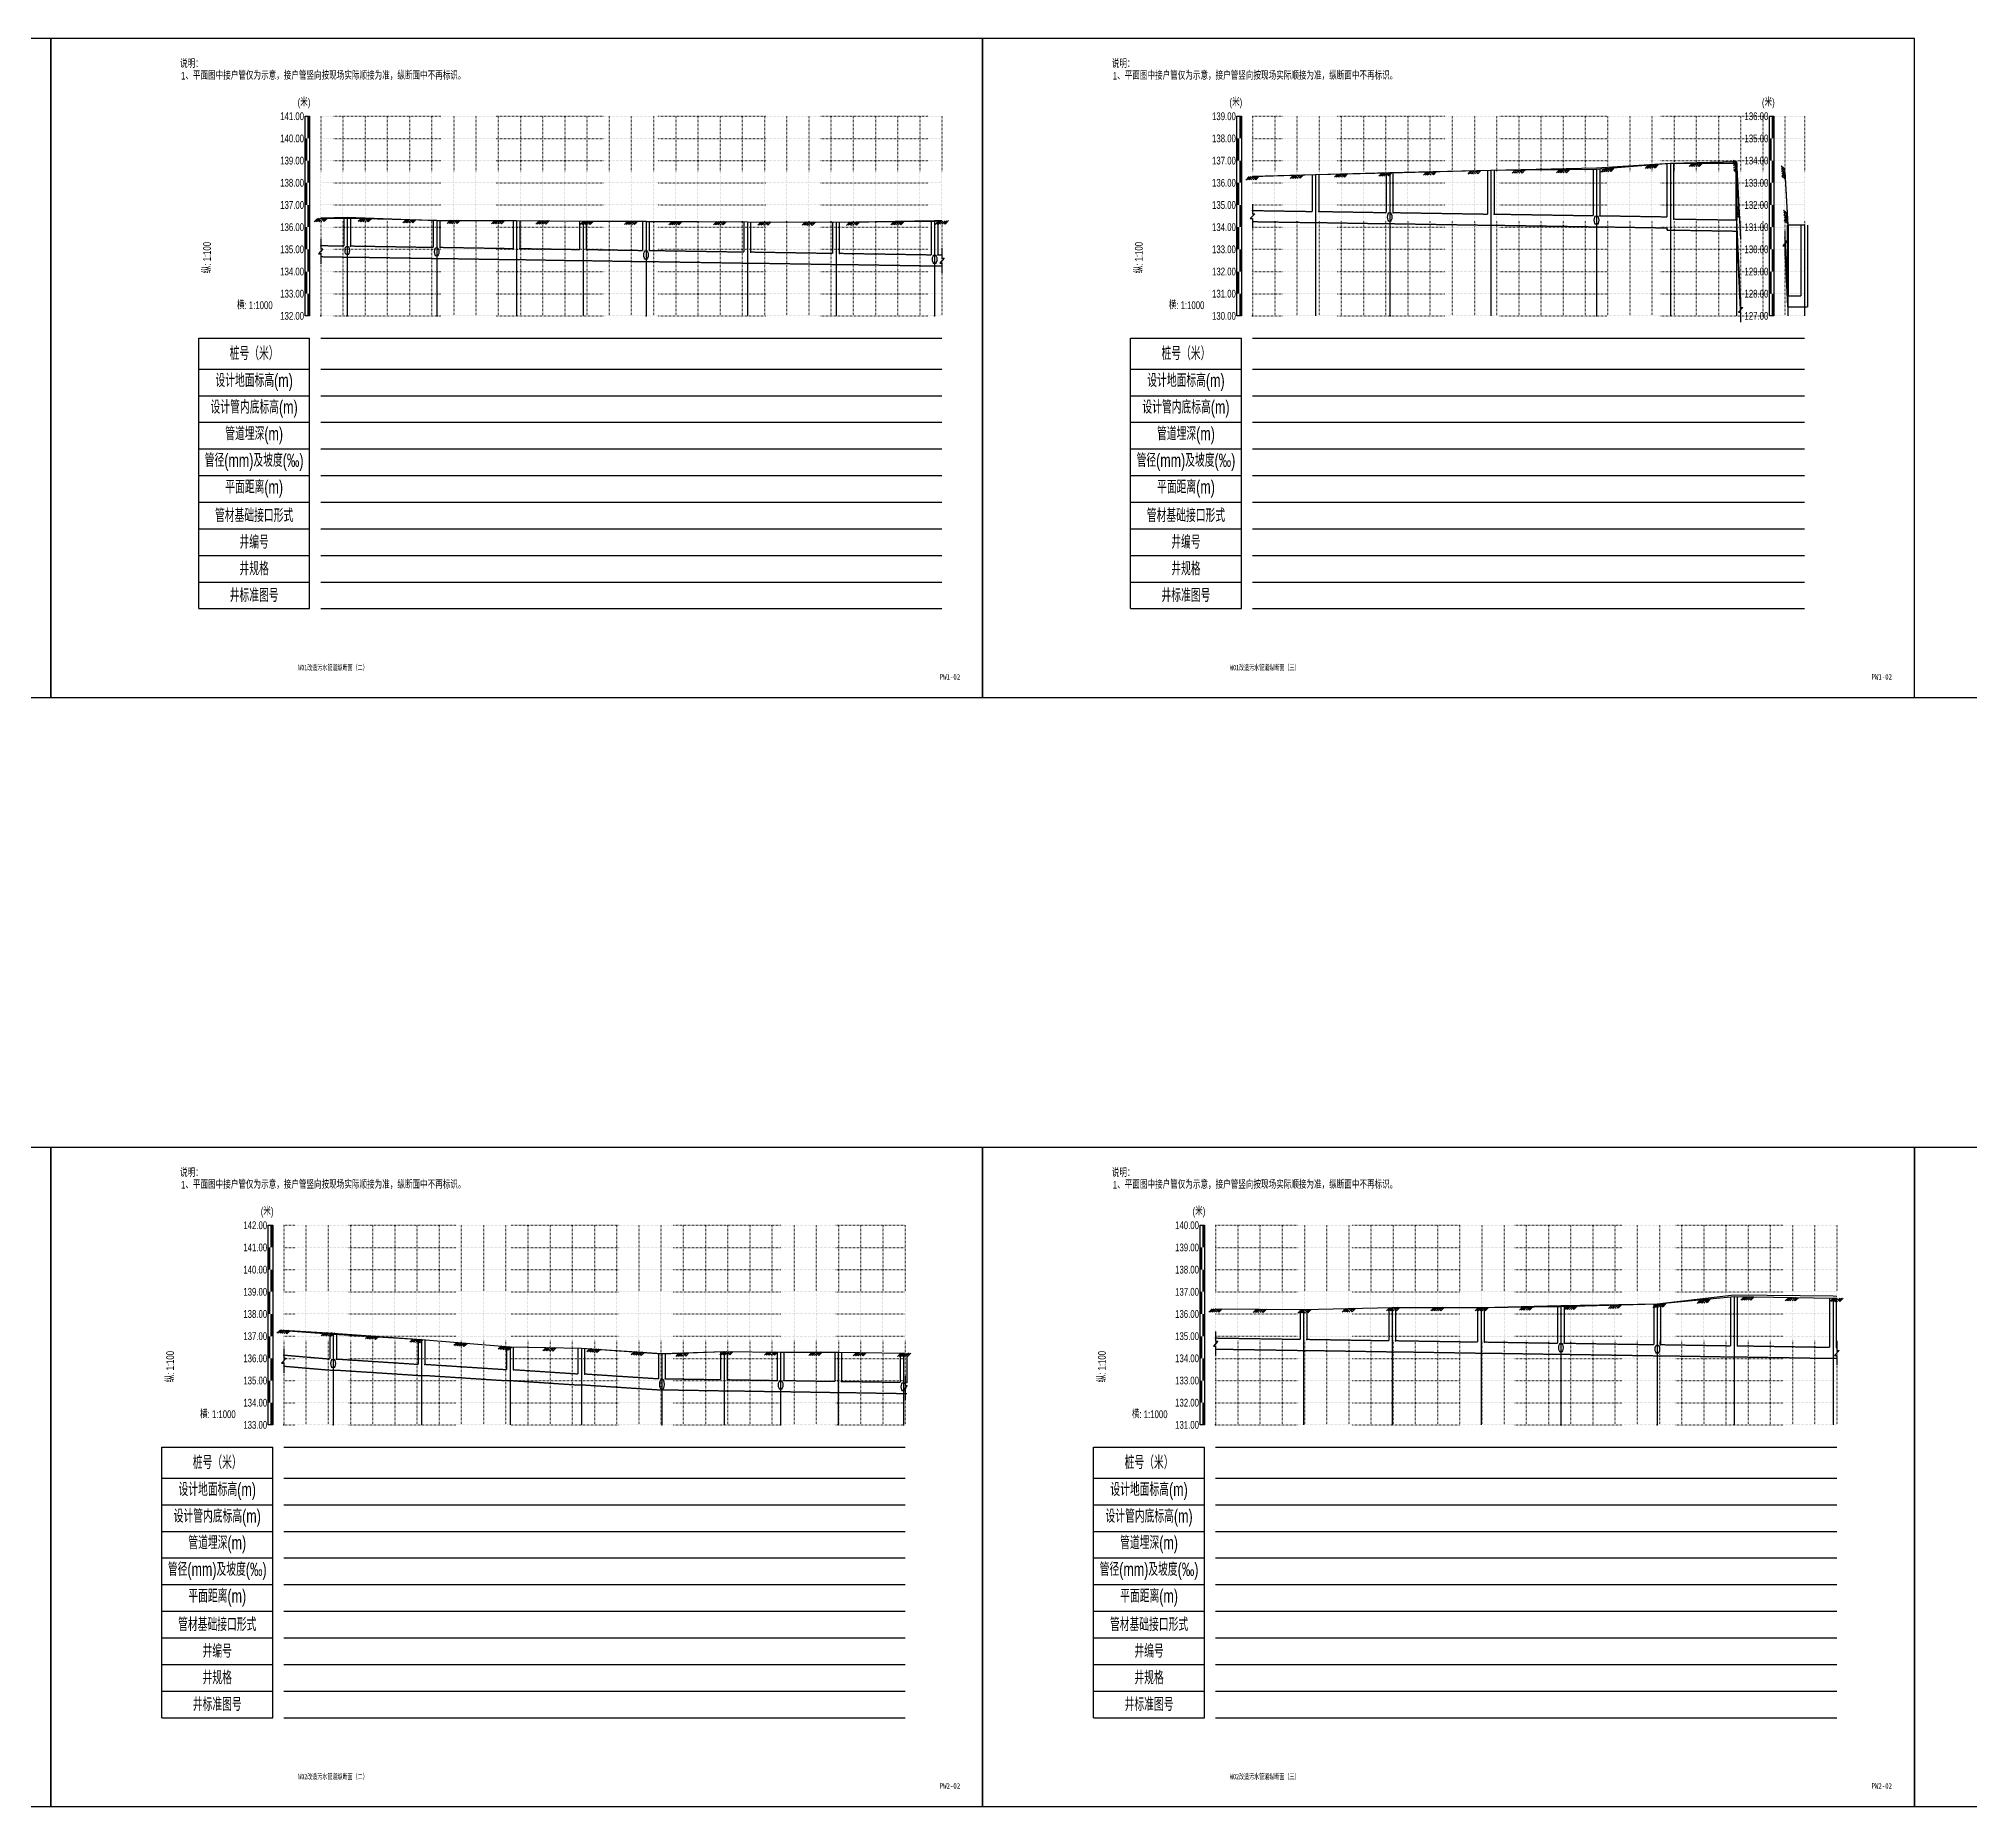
# Model space of a CAD drawing. Extents: x 529262 to 576451, y 2694391 to 2717535.
# Drawn here: x 571866 to 572736, y 2711947 to 2712744 of the extents above; entities that cross this region are included whole.
import ezdxf
from ezdxf.enums import TextEntityAlignment as Align

# ---------------------------------------------------------------- set-up
doc = ezdxf.new("R2010")
doc.units = 0
doc.linetypes.add('DOT', pattern=[6.35, 0, -6.35])
for name, color, linetype in [('GPSCOMMON', 7, 'Continuous'), ('P-说明', 7, 'Continuous'), ('PP-COM', 7, 'Continuous'), ('W-标注', 2, 'Continuous'), ('图框线', 7, 'Continuous'), ('纵断_分栏线', 5, 'Continuous'), ('纵断_地面线', 3, 'Continuous'), ('纵断_标注', 2, 'Continuous'), ('纵断_标注_支管', 2, 'Continuous'), ('纵断_表头', 2, 'Continuous'), ('纵断_设计线', 1, 'Continuous'), ('纵断_高程网格', 8, 'DOT')]:
    doc.layers.add(name, color=color, linetype=linetype)
doc.layers.add('纵断污水井', color=7, linetype='Continuous', lineweight=60)
doc.layers.add('纵断污水管', color=224, linetype='Continuous', lineweight=60)
doc.styles.add('JieTuHzTxt', font='smsim.shx', dxfattribs={"width": 0.7, "bigfont": 'smfs.shx'})
doc.styles.add('SEMDI', font='smsim.shx', dxfattribs={"width": 0.75, "bigfont": 'smfs.shx'})
doc.styles.add('SMEDI', font='smsim.shx', dxfattribs={"width": 0.75, "height": 3.5, "bigfont": 'smfs.shx'})
doc.styles.add('宋体', font='', dxfattribs={"width": 0.75})
doc.styles.get('宋体').set_extended_font_data('SimSun')

# ---------------------------------------------------------------- blocks, each defined once
blk = doc.blocks.new('A3WK')
at = {"layer": '图框线'}
blk.add_lwpolyline([(0, 0), (420, 0), (420, 297), (0, 297), (0, 0)], dxfattribs=at)
blk = doc.blocks.new('市政排水（YZ）_zdbt')
at = {"color": 0, "linetype": 'ByBlock', "lineweight": -2}
for p, q in [((-50, 0), (0, 0)), ((-50, -122), (-50, 0)), ((0, -122), (0, 0)), ((-50, -14), (0, -14)), ((-50, -26), (0, -26)), ((-50, -38), (0, -38)), ((-50, -50), (0, -50)), ((-50, -62), (0, -62)), ((-50, -74), (0, -74)), ((-50, -86), (0, -86)), ((-50, -98), (0, -98)), ((-50, -110), (0, -110)), ((-50, -122), (0, -122))]:
    blk.add_line(p, q, dxfattribs=at)
at = {"color": 0, "linetype": 'ByBlock', "lineweight": -2, "char_height": 6, "attachment_point": 5, "style": 'JieTuHzTxt'}
for s, insert in [('桩号（米）', (-25, -7)), ('设计地面标高(m)', (-25, -20)), ('设计管内底标高(m)', (-25, -32)), ('管道埋深(m)', (-25, -44)), ('管径(mm)及坡度(‰)', (-25, -56)), ('平面距离(m)', (-25, -68)), ('管材基础接口形式', (-25, -80)), ('井编号', (-25, -92)), ('井规格', (-25, -104)), ('井标准图号', (-25, -116))]:
    blk.add_mtext(s, dxfattribs=dict(at, insert=insert))
blk = doc.blocks.new('VSDesignLineBlock')
at = {"color": 0, "linetype": 'Continuous'}
for p, q in [((-1.5, 0), (-3, -1.5)), ((-0.75, 0), (-2.25, -1.5)), ((0, 0), (-1.5, -1.5)), ((0, 0), (1.5, -1.5)), ((1.5, 0), (0.75, -0.75)), ((2.25, 0), (1.12, -1.12)), ((3, 0), (1.5, -1.5)), ((-0.98, -0.98), (-0.46, -1.5)), ((-0.5, -0.5), (0.5, -1.5))]:
    blk.add_line(p, q, dxfattribs=at)

msp = doc.modelspace()

# ---------------------------------------------------------------- linework, layer by layer
for p in [(572412.898, 2712665.945), (572442.862, 2712665.518), (572476.263, 2712665.017), (572521.85, 2712664.333), (572569.461, 2712663.614), (572602.743, 2712662.12), (572631.123, 2712661.674), (571992.898, 2712650.145), (572006.356, 2712649.965), (572046.694, 2712649.36), (572082.695, 2712648.82), (572112.695, 2712648.37), (572141.029, 2712647.945), (572186.717, 2712647.26), (572226.696, 2712646.66), (572271.12, 2712645.994), (572652.898, 2712653.717), (572654.123, 2712627.514), (571976.269, 2712149.942), (572396.269, 2712157.627), (572437.421, 2712157.032), (572477.421, 2712156.432), (572517.417, 2712155.832), (572553.418, 2712155.292), (572596.866, 2712154.64), (572631.427, 2712154.122), (572676.105, 2712153.454), (572000.028, 2712148.161), (572039.881, 2712145.77), (572079.731, 2712143.379), (572111.882, 2712141.45), (572148.208, 2712139.27), (572176.251, 2712138.85), (572201.714, 2712138.468), (572227.714, 2712138.078), (572257.093, 2712137.637)]:
    msp.add_point(p)
at = {"layer": 'GPSCOMMON'}
for p in [(571992.898, 2712618.514), (572412.898, 2712618.514), (571976.269, 2712118.514), (572396.269, 2712118.514)]:
    msp.add_point(p, dxfattribs=at)
at = {"layer": 'PP-COM'}
for p, q in [((571451.269, 2712446.518), (576451.269, 2712446.518)), ((571451.269, 2711946.518), (576451.269, 2711946.518))]:
    msp.add_line(p, q, dxfattribs=at)
at = {"layer": '纵断_分栏线'}
for p, q in [((571992.898, 2712608.514), (572272.898, 2712608.514)), ((572412.898, 2712608.514), (572661.627, 2712608.514)), ((571992.898, 2712594.514), (572272.898, 2712594.514)), ((572412.898, 2712594.514), (572661.627, 2712594.514)), ((571992.898, 2712582.514), (572272.898, 2712582.514)), ((572412.898, 2712582.514), (572661.627, 2712582.514)), ((571992.898, 2712570.514), (572272.898, 2712570.514)), ((572412.898, 2712570.514), (572661.627, 2712570.514)), ((571992.898, 2712558.514), (572272.898, 2712558.514)), ((572412.898, 2712558.514), (572661.627, 2712558.514)), ((571992.898, 2712546.514), (572272.898, 2712546.514)), ((572412.898, 2712546.514), (572661.627, 2712546.514)), ((571992.898, 2712534.514), (572272.898, 2712534.514)), ((572412.898, 2712534.514), (572661.627, 2712534.514)), ((571992.898, 2712522.514), (572272.898, 2712522.514)), ((572412.898, 2712522.514), (572661.627, 2712522.514)), ((571992.898, 2712510.514), (572272.898, 2712510.514)), ((572412.898, 2712510.514), (572661.627, 2712510.514)), ((571992.898, 2712498.514), (572272.898, 2712498.514)), ((572412.898, 2712498.514), (572661.627, 2712498.514)), ((571992.898, 2712486.514), (572272.898, 2712486.514)), ((572412.898, 2712486.514), (572661.627, 2712486.514)), ((571976.269, 2712108.514), (572256.269, 2712108.514)), ((572396.269, 2712108.514), (572676.269, 2712108.514)), ((571976.269, 2712094.514), (572256.269, 2712094.514)), ((572396.269, 2712094.514), (572676.269, 2712094.514)), ((571976.269, 2712082.514), (572256.269, 2712082.514)), ((572396.269, 2712082.514), (572676.269, 2712082.514)), ((571976.269, 2712070.514), (572256.269, 2712070.514)), ((572396.269, 2712070.514), (572676.269, 2712070.514)), ((571976.269, 2712058.514), (572256.269, 2712058.514)), ((572396.269, 2712058.514), (572676.269, 2712058.514)), ((571976.269, 2712046.514), (572256.269, 2712046.514)), ((572396.269, 2712046.514), (572676.269, 2712046.514)), ((571976.269, 2712034.514), (572256.269, 2712034.514)), ((572396.269, 2712034.514), (572676.269, 2712034.514)), ((571976.269, 2712022.514), (572256.269, 2712022.514)), ((572396.269, 2712022.514), (572676.269, 2712022.514)), ((571976.269, 2712010.514), (572256.269, 2712010.514)), ((572396.269, 2712010.514), (572676.269, 2712010.514)), ((571976.269, 2711998.514), (572256.269, 2711998.514)), ((572396.269, 2711998.514), (572676.269, 2711998.514)), ((571976.269, 2711986.514), (572256.269, 2711986.514)), ((572396.269, 2711986.514), (572676.269, 2711986.514))]:
    msp.add_line(p, q, dxfattribs=at)
at = {"layer": '纵断_地面线'}
for points in [[(572412.898, 2712681.568), (572441.362, 2712682.315), (572474.763, 2712683.056), (572520.35, 2712684.188), (572567.961, 2712685.233), (572601.243, 2712687.334), (572631.123, 2712688.091), (572632.898, 2712653.437)], [(572652.898, 2712683.437), (572654.123, 2712659.514), (572661.627, 2712659.514)], [(571992.898, 2712662.705), (572004.856, 2712662.942), (572045.194, 2712661.583), (572081.195, 2712661.484), (572111.195, 2712661.211), (572139.529, 2712661.119), (572185.217, 2712660.927), (572225.196, 2712660.773), (572269.62, 2712661.482), (572272.898, 2712661.568)], [(572396.269, 2712170.868), (572435.921, 2712170.468), (572475.921, 2712171.488), (572515.917, 2712171.445), (572551.918, 2712172.36), (572595.366, 2712173.064), (572629.927, 2712177.181), (572674.605, 2712176.661), (572676.269, 2712176.604)], [(571976.269, 2712161.121), (571998.528, 2712159.476), (572038.381, 2712156.992), (572078.231, 2712153.631), (572110.382, 2712153.09), (572146.708, 2712150.617), (572174.751, 2712151.583), (572200.214, 2712151.375), (572226.214, 2712151.282), (572255.593, 2712150.875), (572256.269, 2712150.868)]]:
    msp.add_lwpolyline(points, dxfattribs=at)
at = {"layer": '纵断_标注'}
for p, q in [((572441.362, 2712682.318), (572441.362, 2712618.514)), ((572474.763, 2712683.092), (572474.763, 2712618.514)), ((572520.35, 2712684.235), (572520.35, 2712618.514)), ((572567.961, 2712684.656), (572567.961, 2712618.514)), ((572601.243, 2712687.334), (572601.243, 2712618.514)), ((572631.123, 2712687.334), (572631.123, 2712618.514)), ((572004.856, 2712662.615), (572004.856, 2712618.514)), ((572045.194, 2712661.673), (572045.194, 2712618.514)), ((572081.195, 2712661.469), (572081.195, 2712618.514)), ((572111.195, 2712661.204), (572111.195, 2712618.514)), ((572139.529, 2712661.174), (572139.529, 2712618.514)), ((572185.217, 2712660.951), (572185.217, 2712618.514)), ((572225.196, 2712660.775), (572225.196, 2712618.514)), ((572269.62, 2712661.246), (572269.62, 2712618.514)), ((572654.123, 2712659.514), (572654.123, 2712618.514)), ((572661.627, 2712659.514), (572661.627, 2712618.514)), ((572629.927, 2712176.357), (572629.927, 2712118.514)), ((572435.921, 2712170.487), (572435.921, 2712118.514)), ((572475.921, 2712171.439), (572475.921, 2712118.514)), ((572515.917, 2712171.463), (572515.917, 2712118.514)), ((572551.918, 2712171.925), (572551.918, 2712118.514)), ((572595.366, 2712173.033), (572595.366, 2712118.514)), ((572674.605, 2712175.621), (572674.605, 2712118.514)), ((571998.528, 2712159.916), (571998.528, 2712118.514)), ((572038.381, 2712156.996), (572038.381, 2712118.514)), ((572078.231, 2712153.634), (572078.231, 2712118.514)), ((572110.382, 2712153.116), (572110.382, 2712118.514)), ((572146.708, 2712150.688), (572146.708, 2712118.514)), ((572174.751, 2712151.559), (572174.751, 2712118.514)), ((572200.214, 2712151.358), (572200.214, 2712118.514)), ((572226.214, 2712151.284), (572226.214, 2712118.514)), ((572255.593, 2712150.861), (572255.593, 2712118.514))]:
    msp.add_line(p, q, dxfattribs=at)
for points in [[(572412.898, 2712668.945), (572412.898, 2712664.545), (572413.898, 2712664.545), (572411.898, 2712662.345), (572412.898, 2712662.345), (572412.898, 2712657.945)], [(572652.898, 2712656.717), (572652.898, 2712652.317), (572653.898, 2712652.317), (572651.898, 2712650.117), (572652.898, 2712650.117), (572652.898, 2712645.717)], [(571992.898, 2712653.145), (571992.898, 2712648.745), (571993.898, 2712648.745), (571991.898, 2712646.545), (571992.898, 2712646.545), (571992.898, 2712642.145)], [(572272.898, 2712648.945), (572272.898, 2712644.545), (572273.898, 2712644.545), (572271.898, 2712642.345), (572272.898, 2712642.345), (572272.898, 2712637.945)], [(572632.898, 2712626.717), (572632.898, 2712622.317), (572633.898, 2712622.317), (572631.898, 2712620.117), (572632.898, 2712620.117), (572632.898, 2712615.717)], [(572396.269, 2712160.627), (572396.269, 2712156.227), (572397.269, 2712156.227), (572395.269, 2712154.027), (572396.269, 2712154.027), (572396.269, 2712149.627)], [(571976.269, 2712152.942), (571976.269, 2712148.542), (571977.269, 2712148.542), (571975.269, 2712146.342), (571976.269, 2712146.342), (571976.269, 2712141.942)], [(572676.269, 2712156.429), (572676.269, 2712152.029), (572677.269, 2712152.029), (572675.269, 2712149.829), (572676.269, 2712149.829), (572676.269, 2712145.429)], [(572256.269, 2712140.627), (572256.269, 2712136.227), (572257.269, 2712136.227), (572255.269, 2712134.027), (572256.269, 2712134.027), (572256.269, 2712129.627)]]:
    msp.add_lwpolyline(points, dxfattribs=at)
for points in [[(571937.898, 2712618.514, 0, 0, 0), (571937.898, 2712643.847, 1, 0, 0), (571937.898, 2712651.847, 0, 0, 0)], [(572357.898, 2712618.514, 0, 0, 0), (572357.898, 2712643.847, 1, 0, 0), (572357.898, 2712651.847, 0, 0, 0)], [(571937.898, 2712618.514, 0, 0, 0), (571963.231, 2712618.514, 1, 0, 0), (571971.231, 2712618.514, 0, 0, 0)], [(572357.898, 2712618.514, 0, 0, 0), (572383.231, 2712618.514, 1, 0, 0), (572391.231, 2712618.514, 0, 0, 0)], [(571921.269, 2712118.514, 0, 0, 0), (571921.269, 2712143.847, 1, 0, 0), (571921.269, 2712151.847, 0, 0, 0)], [(572341.269, 2712118.514, 0, 0, 0), (572341.269, 2712143.847, 1, 0, 0), (572341.269, 2712151.847, 0, 0, 0)], [(571921.269, 2712118.514, 0, 0, 0), (571946.603, 2712118.514, 1, 0, 0), (571954.603, 2712118.514, 0, 0, 0)], [(572341.269, 2712118.514, 0, 0, 0), (572366.603, 2712118.514, 1, 0, 0), (572374.603, 2712118.514, 0, 0, 0)]]:
    msp.add_lwpolyline(points, format="xyseb", dxfattribs=at)
msp.add_point((572599.743, 2712657.619), dxfattribs=at)
at = {"layer": '纵断_标注_支管'}
for p in [(572004.856, 2712618.514), (572045.194, 2712618.514), (572139.529, 2712618.514), (572269.62, 2712618.514), (572474.763, 2712618.514), (572567.961, 2712618.514), (571998.528, 2712118.514), (572146.708, 2712118.514), (572200.214, 2712118.514), (572255.593, 2712118.514), (572551.918, 2712118.514), (572595.366, 2712118.514)]:
    msp.add_point(p, dxfattribs=at)
at = {"layer": '纵断_表头'}
for points in [[(571987.898, 2712618.514), (571985.898, 2712618.514), (571985.898, 2712708.514), (571987.898, 2712708.514), (571987.898, 2712618.514)], [(572407.898, 2712618.514), (572405.898, 2712618.514), (572405.898, 2712708.514), (572407.898, 2712708.514), (572407.898, 2712618.514)], [(572647.898, 2712618.514), (572645.898, 2712618.514), (572645.898, 2712708.514), (572647.898, 2712708.514), (572647.898, 2712618.514)], [(571971.269, 2712118.514), (571969.269, 2712118.514), (571969.269, 2712208.514), (571971.269, 2712208.514), (571971.269, 2712118.514)], [(572391.269, 2712118.514), (572389.269, 2712118.514), (572389.269, 2712208.514), (572391.269, 2712208.514), (572391.269, 2712118.514)]]:
    msp.add_lwpolyline(points, dxfattribs=at)
at = {"layer": '纵断_表头', "const_width": 1}
for points in [[(571987.398, 2712698.514), (571987.398, 2712708.514)], [(572407.398, 2712698.514), (572407.398, 2712708.514)], [(572647.398, 2712698.514), (572647.398, 2712708.514)], [(571986.398, 2712688.514), (571986.398, 2712698.514)], [(572406.398, 2712688.514), (572406.398, 2712698.514)], [(572646.398, 2712688.514), (572646.398, 2712698.514)], [(571987.398, 2712678.514), (571987.398, 2712688.514)], [(572407.398, 2712678.514), (572407.398, 2712688.514)], [(572647.398, 2712678.514), (572647.398, 2712688.514)], [(571986.398, 2712668.514), (571986.398, 2712678.514)], [(572406.398, 2712668.514), (572406.398, 2712678.514)], [(572646.398, 2712668.514), (572646.398, 2712678.514)], [(571987.398, 2712658.514), (571987.398, 2712668.514)], [(572407.398, 2712658.514), (572407.398, 2712668.514)], [(572647.398, 2712658.514), (572647.398, 2712668.514)], [(571986.398, 2712648.514), (571986.398, 2712658.514)], [(572406.398, 2712648.514), (572406.398, 2712658.514)], [(572646.398, 2712648.514), (572646.398, 2712658.514)], [(571987.398, 2712638.514), (571987.398, 2712648.514)], [(572407.398, 2712638.514), (572407.398, 2712648.514)], [(572647.398, 2712638.514), (572647.398, 2712648.514)], [(571986.398, 2712628.514), (571986.398, 2712638.514)], [(572406.398, 2712628.514), (572406.398, 2712638.514)], [(572646.398, 2712628.514), (572646.398, 2712638.514)], [(571987.398, 2712618.514), (571987.398, 2712628.514)], [(572407.398, 2712618.514), (572407.398, 2712628.514)], [(572647.398, 2712618.514), (572647.398, 2712628.514)], [(571970.769, 2712198.514), (571970.769, 2712208.514)], [(572390.769, 2712198.514), (572390.769, 2712208.514)], [(571969.769, 2712188.514), (571969.769, 2712198.514)], [(572389.769, 2712188.514), (572389.769, 2712198.514)], [(571970.769, 2712178.514), (571970.769, 2712188.514)], [(572390.769, 2712178.514), (572390.769, 2712188.514)], [(571969.769, 2712168.514), (571969.769, 2712178.514)], [(572389.769, 2712168.514), (572389.769, 2712178.514)], [(571970.769, 2712158.514), (571970.769, 2712168.514)], [(572390.769, 2712158.514), (572390.769, 2712168.514)], [(571969.769, 2712148.514), (571969.769, 2712158.514)], [(572389.769, 2712148.514), (572389.769, 2712158.514)], [(571970.769, 2712138.514), (571970.769, 2712148.514)], [(572390.769, 2712138.514), (572390.769, 2712148.514)], [(571969.769, 2712128.514), (571969.769, 2712138.514)], [(572389.769, 2712128.514), (572389.769, 2712138.514)], [(571970.769, 2712118.514), (571970.769, 2712128.514)], [(572390.769, 2712118.514), (572390.769, 2712128.514)]]:
    msp.add_lwpolyline(points, dxfattribs=at)
at = {"layer": '纵断_设计线'}
for points in [[(572412.898, 2712681.357), (572441.362, 2712682.318), (572474.763, 2712683.092), (572520.35, 2712684.235), (572567.961, 2712684.656), (572601.243, 2712687.334), (572631.123, 2712687.334), (572632.898, 2712653.128)], [(572652.898, 2712683.128), (572654.123, 2712659.514), (572661.627, 2712659.514)], [(571992.898, 2712662.499), (572004.856, 2712662.615), (572045.194, 2712661.673), (572081.195, 2712661.469), (572111.195, 2712661.204), (572139.529, 2712661.174), (572185.217, 2712660.951), (572225.196, 2712660.775), (572269.62, 2712661.246), (572272.898, 2712661.357)], [(572396.269, 2712170.855), (572435.921, 2712170.487), (572475.921, 2712171.439), (572515.917, 2712171.463), (572551.918, 2712171.925), (572595.366, 2712173.033), (572629.927, 2712176.357), (572674.605, 2712175.621), (572676.269, 2712175.605)], [(571976.269, 2712161.217), (571998.528, 2712159.916), (572038.381, 2712156.996), (572078.231, 2712153.634), (572110.382, 2712153.116), (572146.708, 2712150.688), (572174.751, 2712151.559), (572200.214, 2712151.358), (572226.214, 2712151.284), (572255.593, 2712150.861), (572256.269, 2712150.855)]]:
    msp.add_lwpolyline(points, dxfattribs=at)
at = {"layer": '纵断_高程网格', "ltscale": 0.0787}
for p, q in [((571992.898, 2712708.514), (572272.898, 2712708.514)), ((571992.898, 2712708.514), (571992.898, 2712618.514)), ((572002.898, 2712708.514), (572002.898, 2712618.514)), ((572012.898, 2712708.514), (572012.898, 2712618.514)), ((572022.898, 2712708.514), (572022.898, 2712618.514)), ((572032.898, 2712708.514), (572032.898, 2712618.514)), ((572042.898, 2712708.514), (572042.898, 2712618.514)), ((572052.898, 2712708.514), (572052.898, 2712618.514)), ((572062.898, 2712708.514), (572062.898, 2712618.514)), ((572072.898, 2712708.514), (572072.898, 2712618.514)), ((572082.898, 2712708.514), (572082.898, 2712618.514)), ((572092.898, 2712708.514), (572092.898, 2712618.514)), ((572102.898, 2712708.514), (572102.898, 2712618.514)), ((572112.898, 2712708.514), (572112.898, 2712618.514)), ((572122.898, 2712708.514), (572122.898, 2712618.514)), ((572132.898, 2712708.514), (572132.898, 2712618.514)), ((572142.898, 2712708.514), (572142.898, 2712618.514)), ((572152.898, 2712708.514), (572152.898, 2712618.514)), ((572162.898, 2712708.514), (572162.898, 2712618.514)), ((572172.898, 2712708.514), (572172.898, 2712618.514)), ((572182.898, 2712708.514), (572182.898, 2712618.514)), ((572192.898, 2712708.514), (572192.898, 2712618.514)), ((572202.898, 2712708.514), (572202.898, 2712618.514)), ((572212.898, 2712708.514), (572212.898, 2712618.514)), ((572222.898, 2712708.514), (572222.898, 2712618.514)), ((572232.898, 2712708.514), (572232.898, 2712618.514)), ((572242.898, 2712708.514), (572242.898, 2712618.514)), ((572252.898, 2712708.514), (572252.898, 2712618.514)), ((572262.898, 2712708.514), (572262.898, 2712618.514)), ((572272.898, 2712708.514), (572272.898, 2712618.514)), ((572412.898, 2712708.514), (572661.627, 2712708.514)), ((572412.898, 2712708.514), (572412.898, 2712618.514)), ((572422.898, 2712708.514), (572422.898, 2712618.514)), ((572432.898, 2712708.514), (572432.898, 2712618.514)), ((572442.898, 2712708.514), (572442.898, 2712618.514)), ((572452.898, 2712708.514), (572452.898, 2712618.514)), ((572462.898, 2712708.514), (572462.898, 2712618.514)), ((572472.898, 2712708.514), (572472.898, 2712618.514)), ((572482.898, 2712708.514), (572482.898, 2712618.514)), ((572492.898, 2712708.514), (572492.898, 2712618.514)), ((572502.898, 2712708.514), (572502.898, 2712618.514)), ((572512.898, 2712708.514), (572512.898, 2712618.514)), ((572522.898, 2712708.514), (572522.898, 2712618.514)), ((572532.898, 2712708.514), (572532.898, 2712618.514)), ((572542.898, 2712708.514), (572542.898, 2712618.514)), ((572552.898, 2712708.514), (572552.898, 2712618.514)), ((572562.898, 2712708.514), (572562.898, 2712618.514)), ((572572.898, 2712708.514), (572572.898, 2712618.514)), ((572582.898, 2712708.514), (572582.898, 2712618.514)), ((572592.898, 2712708.514), (572592.898, 2712618.514)), ((572602.898, 2712708.514), (572602.898, 2712618.514)), ((572612.898, 2712708.514), (572612.898, 2712618.514)), ((572622.898, 2712708.514), (572622.898, 2712618.514)), ((572632.898, 2712708.514), (572632.898, 2712618.514)), ((572642.898, 2712708.514), (572642.898, 2712618.514)), ((572652.898, 2712708.514), (572652.898, 2712618.514)), ((572661.627, 2712708.514), (572661.627, 2712618.514)), ((571992.898, 2712698.514), (572272.898, 2712698.514)), ((572412.898, 2712698.514), (572661.627, 2712698.514)), ((571992.898, 2712688.514), (572272.898, 2712688.514)), ((572412.898, 2712688.514), (572661.627, 2712688.514)), ((571992.898, 2712678.514), (572272.898, 2712678.514)), ((572412.898, 2712678.514), (572661.627, 2712678.514)), ((571992.898, 2712668.514), (572272.898, 2712668.514)), ((572412.898, 2712668.514), (572661.627, 2712668.514)), ((571992.898, 2712658.514), (572272.898, 2712658.514)), ((572412.898, 2712658.514), (572661.627, 2712658.514)), ((571992.898, 2712648.514), (572272.898, 2712648.514)), ((572412.898, 2712648.514), (572661.627, 2712648.514)), ((571992.898, 2712638.514), (572272.898, 2712638.514)), ((572412.898, 2712638.514), (572661.627, 2712638.514)), ((571992.898, 2712628.514), (572272.898, 2712628.514)), ((572412.898, 2712628.514), (572661.627, 2712628.514)), ((571992.898, 2712618.514), (572272.898, 2712618.514)), ((572412.898, 2712618.514), (572661.627, 2712618.514)), ((571976.269, 2712208.514), (572256.269, 2712208.514)), ((571976.269, 2712208.514), (571976.269, 2712118.514)), ((571986.269, 2712208.514), (571986.269, 2712118.514)), ((571996.269, 2712208.514), (571996.269, 2712118.514)), ((572006.269, 2712208.514), (572006.269, 2712118.514)), ((572016.269, 2712208.514), (572016.269, 2712118.514)), ((572026.269, 2712208.514), (572026.269, 2712118.514)), ((572036.269, 2712208.514), (572036.269, 2712118.514)), ((572046.269, 2712208.514), (572046.269, 2712118.514)), ((572056.269, 2712208.514), (572056.269, 2712118.514)), ((572066.269, 2712208.514), (572066.269, 2712118.514)), ((572076.269, 2712208.514), (572076.269, 2712118.514)), ((572086.269, 2712208.514), (572086.269, 2712118.514)), ((572096.269, 2712208.514), (572096.269, 2712118.514)), ((572106.269, 2712208.514), (572106.269, 2712118.514)), ((572116.269, 2712208.514), (572116.269, 2712118.514)), ((572126.269, 2712208.514), (572126.269, 2712118.514)), ((572136.269, 2712208.514), (572136.269, 2712118.514)), ((572146.269, 2712208.514), (572146.269, 2712118.514)), ((572156.269, 2712208.514), (572156.269, 2712118.514)), ((572166.269, 2712208.514), (572166.269, 2712118.514)), ((572176.269, 2712208.514), (572176.269, 2712118.514)), ((572186.269, 2712208.514), (572186.269, 2712118.514)), ((572196.269, 2712208.514), (572196.269, 2712118.514)), ((572206.269, 2712208.514), (572206.269, 2712118.514)), ((572216.269, 2712208.514), (572216.269, 2712118.514)), ((572226.269, 2712208.514), (572226.269, 2712118.514)), ((572236.269, 2712208.514), (572236.269, 2712118.514)), ((572246.269, 2712208.514), (572246.269, 2712118.514)), ((572256.269, 2712208.514), (572256.269, 2712118.514)), ((572396.269, 2712208.514), (572676.269, 2712208.514)), ((572396.269, 2712208.514), (572396.269, 2712118.514)), ((572406.269, 2712208.514), (572406.269, 2712118.514)), ((572416.269, 2712208.514), (572416.269, 2712118.514)), ((572426.269, 2712208.514), (572426.269, 2712118.514)), ((572436.269, 2712208.514), (572436.269, 2712118.514)), ((572446.269, 2712208.514), (572446.269, 2712118.514)), ((572456.269, 2712208.514), (572456.269, 2712118.514)), ((572466.269, 2712208.514), (572466.269, 2712118.514)), ((572476.269, 2712208.514), (572476.269, 2712118.514)), ((572486.269, 2712208.514), (572486.269, 2712118.514)), ((572496.269, 2712208.514), (572496.269, 2712118.514)), ((572506.269, 2712208.514), (572506.269, 2712118.514)), ((572516.269, 2712208.514), (572516.269, 2712118.514)), ((572526.269, 2712208.514), (572526.269, 2712118.514)), ((572536.269, 2712208.514), (572536.269, 2712118.514)), ((572546.269, 2712208.514), (572546.269, 2712118.514)), ((572556.269, 2712208.514), (572556.269, 2712118.514)), ((572566.269, 2712208.514), (572566.269, 2712118.514)), ((572576.269, 2712208.514), (572576.269, 2712118.514)), ((572586.269, 2712208.514), (572586.269, 2712118.514)), ((572596.269, 2712208.514), (572596.269, 2712118.514)), ((572606.269, 2712208.514), (572606.269, 2712118.514)), ((572616.269, 2712208.514), (572616.269, 2712118.514)), ((572626.269, 2712208.514), (572626.269, 2712118.514)), ((572636.269, 2712208.514), (572636.269, 2712118.514)), ((572646.269, 2712208.514), (572646.269, 2712118.514)), ((572656.269, 2712208.514), (572656.269, 2712118.514)), ((572666.269, 2712208.514), (572666.269, 2712118.514)), ((572676.269, 2712208.514), (572676.269, 2712118.514)), ((571976.269, 2712198.514), (572256.269, 2712198.514)), ((572396.269, 2712198.514), (572676.269, 2712198.514)), ((571976.269, 2712188.514), (572256.269, 2712188.514)), ((572396.269, 2712188.514), (572676.269, 2712188.514)), ((571976.269, 2712178.514), (572256.269, 2712178.514)), ((572396.269, 2712178.514), (572676.269, 2712178.514)), ((571976.269, 2712168.514), (572256.269, 2712168.514)), ((572396.269, 2712168.514), (572676.269, 2712168.514)), ((571976.269, 2712158.514), (572256.269, 2712158.514)), ((572396.269, 2712158.514), (572676.269, 2712158.514)), ((571976.269, 2712148.514), (572256.269, 2712148.514)), ((572396.269, 2712148.514), (572676.269, 2712148.514)), ((571976.269, 2712138.514), (572256.269, 2712138.514)), ((572396.269, 2712138.514), (572676.269, 2712138.514)), ((571976.269, 2712128.514), (572256.269, 2712128.514)), ((572396.269, 2712128.514), (572676.269, 2712128.514)), ((571976.269, 2712118.514), (572256.269, 2712118.514)), ((572396.269, 2712118.514), (572676.269, 2712118.514))]:
    msp.add_line(p, q, dxfattribs=at)
at = {"layer": '纵断污水井', "const_width": 0.6}
for points in [[(572439.862, 2712682.318), (572439.862, 2712665.518)], [(572442.862, 2712682.318), (572442.862, 2712665.514)], [(572473.263, 2712683.092), (572473.263, 2712665.017)], [(572476.263, 2712683.092), (572476.263, 2712665.014)], [(572518.85, 2712684.235), (572518.85, 2712664.333)], [(572521.85, 2712684.235), (572521.85, 2712664.334)], [(572566.461, 2712684.656), (572566.461, 2712663.619)], [(572569.461, 2712684.656), (572569.461, 2712663.614)], [(572599.743, 2712687.334), (572599.743, 2712663.115)], [(572602.743, 2712687.334), (572602.743, 2712662.124)], [(572003.356, 2712662.615), (572003.356, 2712649.965)], [(572006.356, 2712662.615), (572006.356, 2712649.964)], [(572043.694, 2712661.673), (572043.694, 2712649.36)], [(572046.694, 2712661.673), (572046.694, 2712649.364)], [(572079.695, 2712661.469), (572079.695, 2712648.82)], [(572082.695, 2712661.469), (572082.695, 2712648.824)], [(572109.695, 2712661.204), (572109.695, 2712648.37)], [(572112.695, 2712661.204), (572112.695, 2712648.374)], [(572138.029, 2712661.174), (572138.029, 2712647.945)], [(572141.029, 2712661.174), (572141.029, 2712647.944)], [(572183.717, 2712660.951), (572183.717, 2712647.26)], [(572186.717, 2712660.951), (572186.717, 2712647.264)], [(572223.696, 2712660.775), (572223.696, 2712646.66)], [(572226.696, 2712660.775), (572226.696, 2712646.664)], [(572268.12, 2712661.246), (572268.12, 2712645.994)], [(572271.12, 2712661.246), (572271.12, 2712645.994)], [(572439.862, 2712660.514), (572442.862, 2712660.514)], [(572473.263, 2712660.014), (572476.263, 2712660.014)], [(572518.85, 2712659.334), (572521.85, 2712659.334)], [(572566.461, 2712658.614), (572566.461, 2712658.624)], [(572566.461, 2712658.614), (572569.461, 2712658.614)], [(572599.743, 2712657.124), (572599.743, 2712658.114)], [(572599.743, 2712657.124), (572602.743, 2712657.124)], [(572660.127, 2712659.514), (572660.127, 2712627.514)], [(572663.127, 2712659.514), (572663.127, 2712622.514)], [(572003.356, 2712644.964), (572006.356, 2712644.964)], [(572043.694, 2712644.364), (572046.694, 2712644.364)], [(572079.695, 2712643.824), (572082.695, 2712643.824)], [(572109.695, 2712643.374), (572112.695, 2712643.374)], [(572138.029, 2712642.944), (572141.029, 2712642.944)], [(572183.717, 2712642.264), (572186.717, 2712642.264)], [(572223.696, 2712641.664), (572226.696, 2712641.664)], [(572268.12, 2712640.994), (572271.12, 2712640.994)], [(572660.127, 2712622.514), (572663.127, 2712622.514)], [(572628.427, 2712176.357), (572628.427, 2712154.122)], [(572631.427, 2712176.357), (572631.427, 2712154.124)], [(572673.105, 2712175.621), (572673.105, 2712153.452)], [(572676.105, 2712175.621), (572676.105, 2712153.454)], [(572434.421, 2712170.487), (572434.421, 2712157.032)], [(572437.421, 2712170.487), (572437.421, 2712157.034)], [(572474.421, 2712171.439), (572474.421, 2712156.432)], [(572477.421, 2712171.439), (572477.421, 2712156.434)], [(572514.417, 2712171.463), (572514.417, 2712155.832)], [(572517.417, 2712171.463), (572517.417, 2712155.834)], [(572550.418, 2712171.925), (572550.418, 2712155.292)], [(572553.418, 2712171.925), (572553.418, 2712155.294)], [(572593.866, 2712173.033), (572593.866, 2712154.64)], [(572596.866, 2712173.033), (572596.866, 2712154.644)], [(571997.028, 2712159.916), (571997.028, 2712148.161)], [(572000.028, 2712159.916), (572000.028, 2712148.164)], [(572036.881, 2712156.996), (572036.881, 2712145.77)], [(572039.881, 2712156.996), (572039.881, 2712145.774)], [(572076.731, 2712153.634), (572076.731, 2712143.379)], [(572079.731, 2712153.634), (572079.731, 2712143.384)], [(572108.882, 2712153.116), (572108.882, 2712141.45)], [(572111.882, 2712153.116), (572111.882, 2712141.454)], [(572145.208, 2712150.688), (572145.208, 2712139.27)], [(572148.208, 2712150.688), (572148.208, 2712139.274)], [(572173.251, 2712151.559), (572173.251, 2712138.85)], [(572176.251, 2712151.559), (572176.251, 2712138.854)], [(572198.714, 2712151.358), (572198.714, 2712138.468)], [(572201.714, 2712151.358), (572201.714, 2712138.464)], [(572224.714, 2712151.284), (572224.714, 2712138.078)], [(572227.714, 2712151.284), (572227.714, 2712138.074)], [(572254.093, 2712150.861), (572254.093, 2712137.637)], [(572257.093, 2712150.861), (572257.093, 2712137.634)], [(572434.421, 2712152.034), (572437.421, 2712152.034)], [(572474.421, 2712151.434), (572477.421, 2712151.434)], [(572514.417, 2712150.834), (572517.417, 2712150.834)], [(572550.418, 2712150.294), (572553.418, 2712150.294)], [(572593.866, 2712149.644), (572596.866, 2712149.644)], [(571997.028, 2712143.164), (572000.028, 2712143.164)], [(572628.427, 2712149.124), (572631.427, 2712149.124)], [(572673.105, 2712148.454), (572676.105, 2712148.454)], [(572036.881, 2712140.774), (572039.881, 2712140.774)], [(572076.731, 2712138.384), (572079.731, 2712138.384)], [(572108.882, 2712136.454), (572111.882, 2712136.454)], [(572145.208, 2712134.274), (572148.208, 2712134.274)], [(572173.251, 2712133.854), (572176.251, 2712133.854)], [(572198.714, 2712133.464), (572201.714, 2712133.464)], [(572224.714, 2712133.074), (572227.714, 2712133.074)], [(572254.093, 2712132.634), (572257.093, 2712132.634)]]:
    msp.add_lwpolyline(points, dxfattribs=at)
at = {"layer": '纵断污水井'}
for points in [[(572631.123, 2712687.334), (572631.123, 2712661.671)], [(572631.123, 2712687.334), (572631.123, 2712661.674)], [(572654.123, 2712659.514), (572654.123, 2712627.514)], [(572654.123, 2712659.514), (572654.123, 2712627.514)]]:
    msp.add_lwpolyline(points, dxfattribs=at)
at = {"layer": '纵断污水管', "const_width": 0.6}
for points in [[(572412.898, 2712665.945), (572439.862, 2712665.518)], [(572442.862, 2712665.518), (572473.263, 2712665.017)], [(572476.263, 2712665.017), (572518.85, 2712664.333)], [(572521.85, 2712664.333), (572566.461, 2712663.619)], [(572569.461, 2712663.614), (572599.743, 2712663.115)], [(572412.898, 2712660.945), (572439.862, 2712660.518)], [(572442.862, 2712660.518), (572473.263, 2712660.017)], [(572476.263, 2712660.017), (572518.85, 2712659.333)], [(572521.85, 2712659.333), (572566.461, 2712658.619)], [(572569.461, 2712658.614), (572599.743, 2712658.115)], [(572602.743, 2712662.12), (572631.123, 2712661.671)], [(572602.743, 2712657.12), (572631.123, 2712656.671)], [(572631.123, 2712661.674), (572632.898, 2712623.717)], [(572631.123, 2712656.674), (572632.898, 2712618.717)], [(571992.898, 2712650.145), (572003.356, 2712649.965)], [(572006.356, 2712649.965), (572043.694, 2712649.36)], [(572046.694, 2712649.36), (572079.695, 2712648.82)], [(572082.695, 2712648.82), (572109.695, 2712648.37)], [(572112.695, 2712648.37), (572138.029, 2712647.945)], [(572141.029, 2712647.945), (572183.717, 2712647.26)], [(572186.717, 2712647.26), (572223.696, 2712646.66)], [(572226.696, 2712646.66), (572268.12, 2712645.994)], [(572271.12, 2712645.994), (572272.898, 2712645.945)], [(572652.898, 2712653.717), (572654.123, 2712627.514)], [(572652.898, 2712648.717), (572654.123, 2712622.514)], [(571992.898, 2712645.145), (572003.356, 2712644.965)], [(572006.356, 2712644.965), (572043.694, 2712644.36)], [(572046.694, 2712644.36), (572079.695, 2712643.82)], [(572082.695, 2712643.82), (572109.695, 2712643.37)], [(572112.695, 2712643.37), (572138.029, 2712642.945)], [(572141.029, 2712642.945), (572183.717, 2712642.26)], [(572186.717, 2712642.26), (572223.696, 2712641.66)], [(572226.696, 2712641.66), (572268.12, 2712640.994)], [(572271.12, 2712640.994), (572272.898, 2712640.945)], [(572654.123, 2712627.514), (572660.127, 2712627.514)], [(572654.123, 2712622.514), (572660.127, 2712622.514)], [(571976.269, 2712149.942), (571997.028, 2712148.161)], [(572396.269, 2712157.627), (572434.421, 2712157.032)], [(572396.269, 2712152.627), (572434.421, 2712152.032)], [(572437.421, 2712157.032), (572474.421, 2712156.432)], [(572437.421, 2712152.032), (572474.421, 2712151.432)], [(572477.421, 2712156.432), (572514.417, 2712155.832)], [(572477.421, 2712151.432), (572514.417, 2712150.832)], [(572517.417, 2712155.832), (572550.418, 2712155.292)], [(572517.417, 2712150.832), (572550.418, 2712150.292)], [(572553.418, 2712155.292), (572593.866, 2712154.64)], [(572553.418, 2712150.292), (572593.866, 2712149.64)], [(572596.866, 2712154.64), (572628.427, 2712154.122)], [(572596.866, 2712149.64), (572628.427, 2712149.122)], [(572631.427, 2712154.122), (572673.105, 2712153.452)], [(572676.105, 2712153.454), (572676.269, 2712153.429)], [(571976.269, 2712144.942), (571997.028, 2712143.161)], [(572000.028, 2712148.161), (572036.881, 2712145.77)], [(572000.028, 2712143.161), (572036.881, 2712140.77)], [(572039.881, 2712145.77), (572076.731, 2712143.379)], [(572079.731, 2712143.379), (572108.882, 2712141.45)], [(572111.882, 2712141.45), (572145.208, 2712139.27)], [(572631.427, 2712149.122), (572673.105, 2712148.452)], [(572676.105, 2712148.454), (572676.269, 2712148.429)], [(572039.881, 2712140.77), (572076.731, 2712138.379)], [(572079.731, 2712138.379), (572108.882, 2712136.45)], [(572111.882, 2712136.45), (572145.208, 2712134.27)], [(572148.208, 2712139.27), (572173.251, 2712138.85)], [(572148.208, 2712134.27), (572173.251, 2712133.85)], [(572176.251, 2712138.85), (572198.714, 2712138.468)], [(572176.251, 2712133.85), (572198.714, 2712133.468)], [(572201.714, 2712138.468), (572224.714, 2712138.078)], [(572201.714, 2712133.468), (572224.714, 2712133.078)], [(572227.714, 2712138.078), (572254.093, 2712137.637)], [(572227.714, 2712133.078), (572254.093, 2712132.637)], [(572257.093, 2712137.637), (572256.269, 2712137.627)], [(572257.093, 2712132.637), (572256.269, 2712132.627)]]:
    msp.add_lwpolyline(points, dxfattribs=at)
at = {"layer": '纵断污水管', "lineweight": 30}
for centre, major_axis, ratio in [((572474.763, 2712663.057), (0, 2), 0.5), ((572567.961, 2712661.659), (0, 2), 0.5), ((572004.856, 2712648.005), (0, 2), 0.5), ((572045.194, 2712647.4), (0, 2), 0.5), ((572139.529, 2712645.985), (0, 2), 0.5), ((572269.62, 2712644.034), (0, 2), 0.5), ((572551.918, 2712153.332), (0, 2), 0.5), ((572595.366, 2712152.68), (0, 2), 0.5), ((571998.528, 2712146.201), (0, 2), 0.5), ((572146.708, 2712136.77), (0, 2.5), 0.4), ((572200.214, 2712136.508), (0, 2), 0.5), ((572255.593, 2712135.677), (0, 2), 0.5)]:
    msp.add_ellipse(centre, major_axis=major_axis, ratio=ratio, dxfattribs=at)

# ---------------------------------------------------------------- block references
at = {"layer": '纵断_标注'}
for p, rotation in [((572412.898, 2712681.357), 1.932960519249799), ((572432.887, 2712682.032), 1.932960519249799), ((572452.879, 2712682.585), 1.328455460072966), ((572472.873, 2712683.049), 1.328455460072966), ((572492.867, 2712683.546), 1.436156437119075), ((572512.861, 2712684.047), 1.436156437119075), ((572532.858, 2712684.346), 0.5059045208386358), ((572552.857, 2712684.522), 0.5059045208386358), ((572572.841, 2712685.048), 4.600751764263251), ((572592.776, 2712686.653), 4.600751764263251), ((572631.208, 2712685.71), 272.9701373740068), ((572652.898, 2712683.128), 272.9701373740329), ((572632.244, 2712665.737), 272.9701373740068), ((572653.934, 2712663.155), 272.9701373740329), ((571992.898, 2712662.499), 0.5538939436057053), ((572012.895, 2712662.427), 358.6619340561045), ((572032.89, 2712661.96), 358.6619340561045), ((572052.886, 2712661.629), 359.6760231969663), ((572072.886, 2712661.516), 359.6760231969663), ((572092.885, 2712661.366), 359.4945348219154), ((572112.885, 2712661.202), 359.9384402831228), ((572132.885, 2712661.181), 359.9384402831228), ((572152.885, 2712661.109), 359.7199178735945), ((572172.884, 2712661.011), 359.7199178735945), ((572192.884, 2712660.917), 359.748958867469), ((572212.884, 2712660.829), 359.748958867469), ((572232.883, 2712660.857), 0.6076274026804356), ((572252.882, 2712661.069), 0.6076274026804356), ((572272.879, 2712661.357), 1.932960521248762), ((572636.079, 2712176.256), 359.0562108760341), ((572656.076, 2712175.926), 359.0562108760341), ((572396.269, 2712170.855), 359.4685680588807), ((572416.268, 2712170.669), 359.4685680588807), ((572436.268, 2712170.495), 1.363732391156043), ((572456.262, 2712170.971), 1.363732391156043), ((572476.256, 2712171.44), 0.03403154979253742), ((572496.256, 2712171.451), 0.03403154979253742), ((572516.256, 2712171.467), 0.735199311861848), ((572536.255, 2712171.724), 0.735199311861848), ((572556.252, 2712172.036), 1.460936020713752), ((572576.245, 2712172.546), 1.460936020713752), ((572596.235, 2712173.117), 5.493285818617547), ((572616.143, 2712175.031), 5.493285818617547), ((572676.074, 2712175.607), 359.4535435994333), ((571976.269, 2712161.217), 356.6545468110272), ((571996.235, 2712160.05), 356.6545468110272), ((572016.184, 2712158.622), 355.8088009017104), ((572036.13, 2712157.161), 355.8088009017104), ((572056.062, 2712155.504), 355.1787823253143), ((572075.991, 2712153.823), 355.1787823253143), ((572095.981, 2712153.348), 359.0766893594468), ((572115.966, 2712152.743), 356.1754377619848), ((572135.922, 2712151.409), 356.1754377619848), ((572155.893, 2712150.973), 1.779833067911486), ((572175.884, 2712151.55), 359.5478454540112), ((572195.884, 2712151.393), 359.5478454540112), ((572215.883, 2712151.313), 359.8359534490603), ((572235.882, 2712151.145), 359.1755830712082), ((572255.88, 2712150.858), 359.4685680427406)]:
    msp.add_blockref('VSDesignLineBlock', p, dxfattribs=dict(at, rotation=rotation))
msp.add_blockref('VSDesignLineBlock', (572612.749, 2712687.334), dxfattribs=at)
at = {"layer": '纵断_表头'}
for name, p in [('A3WK', (571451.268, 2712446.514)), ('A3WK', (571451.269, 2712446.515)), ('A3WK', (571871.268, 2712446.514)), ('A3WK', (571871.269, 2712446.515)), ('A3WK', (572291.268, 2712446.514)), ('A3WK', (572291.269, 2712446.515)), ('市政排水（YZ）_zdbt', (571987.898, 2712608.514)), ('市政排水（YZ）_zdbt', (572407.898, 2712608.514)), ('A3WK', (571451.268, 2711946.514)), ('A3WK', (571451.269, 2711946.515)), ('A3WK', (571871.268, 2711946.514)), ('A3WK', (571871.269, 2711946.515)), ('A3WK', (572291.268, 2711946.514)), ('A3WK', (572291.269, 2711946.515)), ('A3WK', (572711.268, 2711946.514)), ('A3WK', (572711.269, 2711946.515)), ('市政排水（YZ）_zdbt', (571971.269, 2712108.514)), ('市政排水（YZ）_zdbt', (572391.269, 2712108.514))]:
    msp.add_blockref(name, p, dxfattribs=at)

# ---------------------------------------------------------------- texts
at = {"layer": 'P-说明', "style": '宋体'}
for s, width, p in [('W01改造污水管道纵断面（二）', 0.65, (571998.466, 2712459.975)), ('PW1-02', 0.75, (572276.54, 2712455.745)), ('W01改造污水管道纵断面（三）', 0.65, (572418.466, 2712459.975)), ('PW1-02', 0.75, (572696.54, 2712455.745)), ('W02改造污水管道纵断面（二）', 0.65, (571998.466, 2711959.975)), ('W02改造污水管道纵断面（三）', 0.65, (572418.466, 2711959.975)), ('PW2-02', 0.75, (572276.54, 2711955.745)), ('PW2-02', 0.75, (572696.54, 2711955.745))]:
    msp.add_text(s, height=2.5, dxfattribs=dict(at, width=width)).set_placement(p, align=Align.MIDDLE_CENTER)
at = {"layer": 'W-标注', "color": 3, "style": 'SMEDI', "width": 0.75}
for s, p in [('说明：', (571929.491, 2712730.35)), ('说明：', (572349.491, 2712730.351)), ('1、平面图中接户管仅为示意，接户管竖向按现场实际顺接为准，纵断面中不再标识。', (571929.948, 2712725.033)), ('1、平面图中接户管仅为示意，接户管竖向按现场实际顺接为准，纵断面中不再标识。', (572349.948, 2712725.034)), ('说明：', (571929.492, 2712230.351)), ('1、平面图中接户管仅为示意，接户管竖向按现场实际顺接为准，纵断面中不再标识。', (571929.95, 2712225.034)), ('说明：', (572349.492, 2712230.35)), ('1、平面图中接户管仅为示意，接户管竖向按现场实际顺接为准，纵断面中不再标识。', (572349.95, 2712225.033))]:
    msp.add_text(s, height=3.5, dxfattribs=at).set_placement(p)
at = {"layer": '纵断_标注', "style": 'SEMDI', "width": 0.75}
for p in [(571939.898, 2712651.847), (572359.898, 2712651.847), (571923.269, 2712151.847), (572343.269, 2712151.847)]:
    msp.add_text('纵: 1:100', height=3.5, rotation=90, dxfattribs=at).set_placement(p, align=Align.TOP_RIGHT)
for p in [(571971.231, 2712620.514), (572391.231, 2712620.514), (571954.603, 2712120.514), (572374.603, 2712120.514)]:
    msp.add_text('横: 1:1000', height=3.5, dxfattribs=at).set_placement(p, align=Align.BOTTOM_RIGHT)
at = {"layer": '纵断_表头', "style": 'SEMDI', "width": 0.75}
for p in [(571985.398, 2712712.014), (572405.398, 2712712.014), (572645.398, 2712712.014), (571968.769, 2712212.014), (572388.769, 2712212.014)]:
    msp.add_text('(米)', height=3.5, dxfattribs=at).set_placement(p, align=Align.BOTTOM_CENTER)
for s, p in [('141.00', (571985.398, 2712708.514)), ('139.00', (572405.398, 2712708.514)), ('136.00', (572645.398, 2712708.514)), ('140.00', (571985.398, 2712698.514)), ('138.00', (572405.398, 2712698.514)), ('135.00', (572645.398, 2712698.514)), ('139.00', (571985.398, 2712688.514)), ('137.00', (572405.398, 2712688.514)), ('134.00', (572645.398, 2712688.514)), ('138.00', (571985.398, 2712678.514)), ('136.00', (572405.398, 2712678.514)), ('133.00', (572645.398, 2712678.514)), ('137.00', (571985.398, 2712668.514)), ('135.00', (572405.398, 2712668.514)), ('132.00', (572645.398, 2712668.514)), ('136.00', (571985.398, 2712658.514)), ('134.00', (572405.398, 2712658.514)), ('131.00', (572645.398, 2712658.514)), ('135.00', (571985.398, 2712648.514)), ('133.00', (572405.398, 2712648.514)), ('130.00', (572645.398, 2712648.514)), ('134.00', (571985.398, 2712638.514)), ('132.00', (572405.398, 2712638.514)), ('129.00', (572645.398, 2712638.514)), ('133.00', (571985.398, 2712628.514)), ('131.00', (572405.398, 2712628.514)), ('128.00', (572645.398, 2712628.514)), ('132.00', (571985.398, 2712618.514)), ('130.00', (572405.398, 2712618.514)), ('127.00', (572645.398, 2712618.514)), ('142.00', (571968.769, 2712208.514)), ('140.00', (572388.769, 2712208.514)), ('141.00', (571968.769, 2712198.514)), ('139.00', (572388.769, 2712198.514)), ('140.00', (571968.769, 2712188.514)), ('138.00', (572388.769, 2712188.514)), ('139.00', (571968.769, 2712178.514)), ('137.00', (572388.769, 2712178.514)), ('138.00', (571968.769, 2712168.514)), ('136.00', (572388.769, 2712168.514)), ('137.00', (571968.769, 2712158.514)), ('135.00', (572388.769, 2712158.514)), ('136.00', (571968.769, 2712148.514)), ('134.00', (572388.769, 2712148.514)), ('135.00', (571968.769, 2712138.514)), ('133.00', (572388.769, 2712138.514)), ('134.00', (571968.769, 2712128.514)), ('132.00', (572388.769, 2712128.514)), ('133.00', (571968.769, 2712118.514)), ('131.00', (572388.769, 2712118.514))]:
    msp.add_text(s, height=3.5, dxfattribs=at).set_placement(p, align=Align.MIDDLE_RIGHT)

doc.saveas('drawing.dxf')
